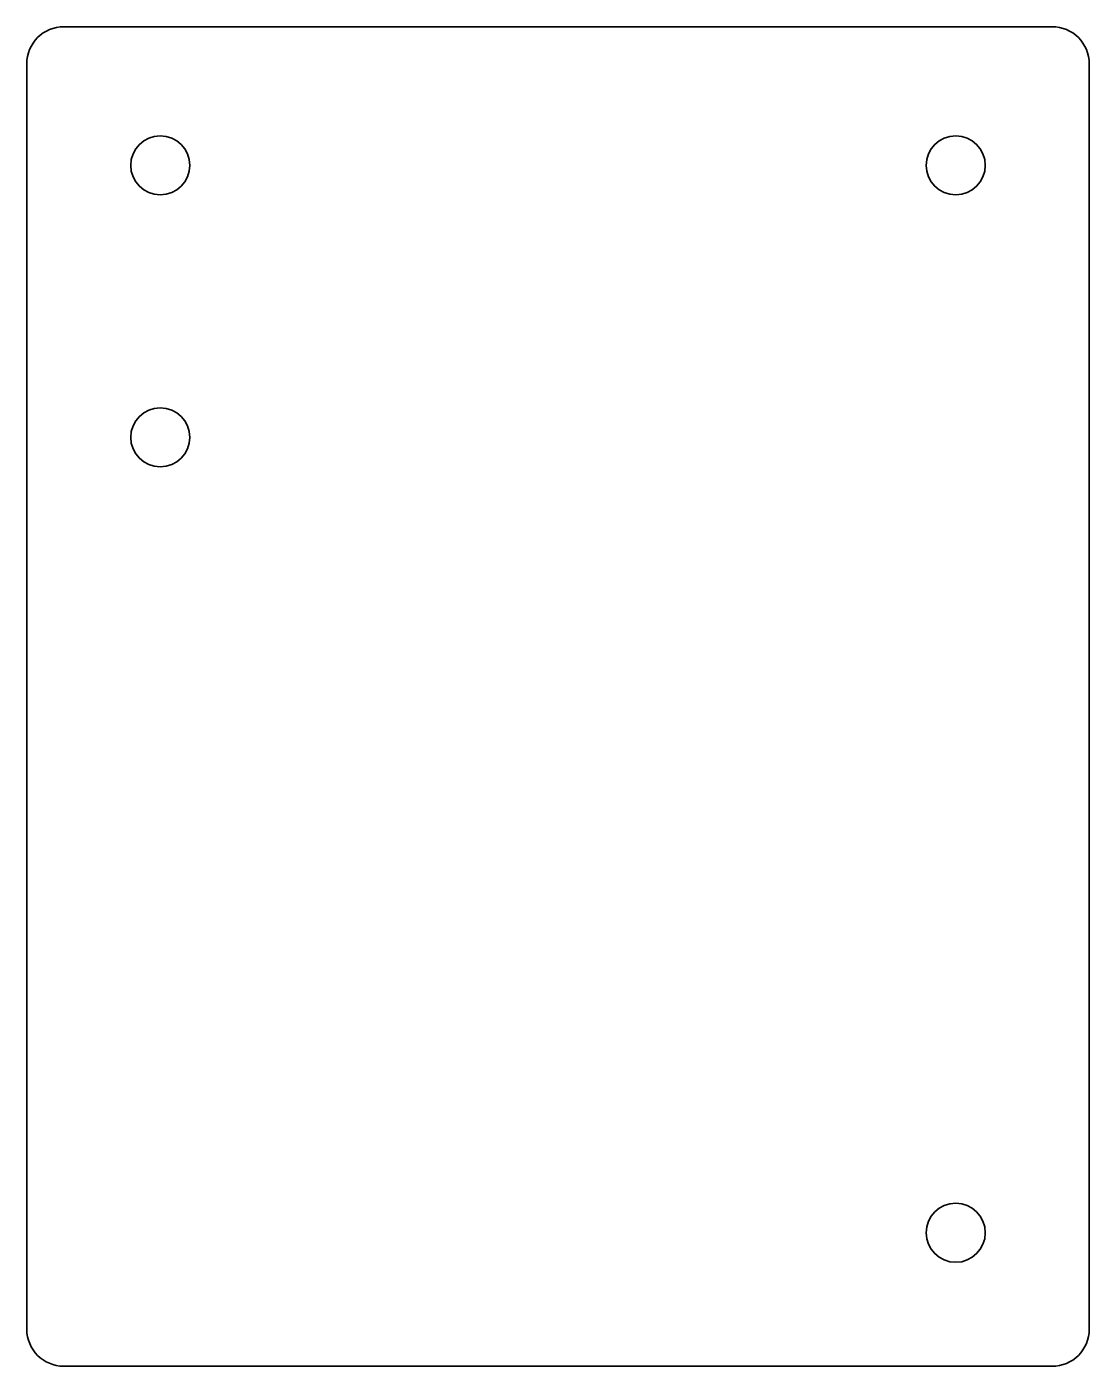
# Model space of a CAD drawing. Extents: x 119.8 to 177.2, y 68.8 to 141.2.
import ezdxf

# ---------------------------------------------------------------- set-up
doc = ezdxf.new("R2010")
doc.units = 0

msp = doc.modelspace()

# ---------------------------------------------------------------- linework, layer by layer
at = {"color": 7, "lineweight": 35}
for p, q in [((121.75, 141.25), (175.25, 141.25)), ((119.75, 139.25), (119.75, 70.75)), ((177.25, 70.75), (177.25, 139.25)), ((175.25, 68.75), (121.75, 68.75))]:
    msp.add_line(p, q, dxfattribs=at)
for centre in [(126.973495, 133.75), (170.026001, 133.75), (126.973495, 119.026001), (170.026001, 75.973999)]:
    msp.add_circle(centre, 1.6, dxfattribs=at)
for centre, start, end in [((121.75, 139.25), 90.000003, 180.000005), ((175.25, 139.25), 0, 90.000003), ((121.75, 70.75), 180.000005, 269.999997), ((175.25, 70.75), 269.999997, 360)]:
    msp.add_arc(centre, 2, start, end, dxfattribs=at)

doc.saveas('drawing.dxf')
